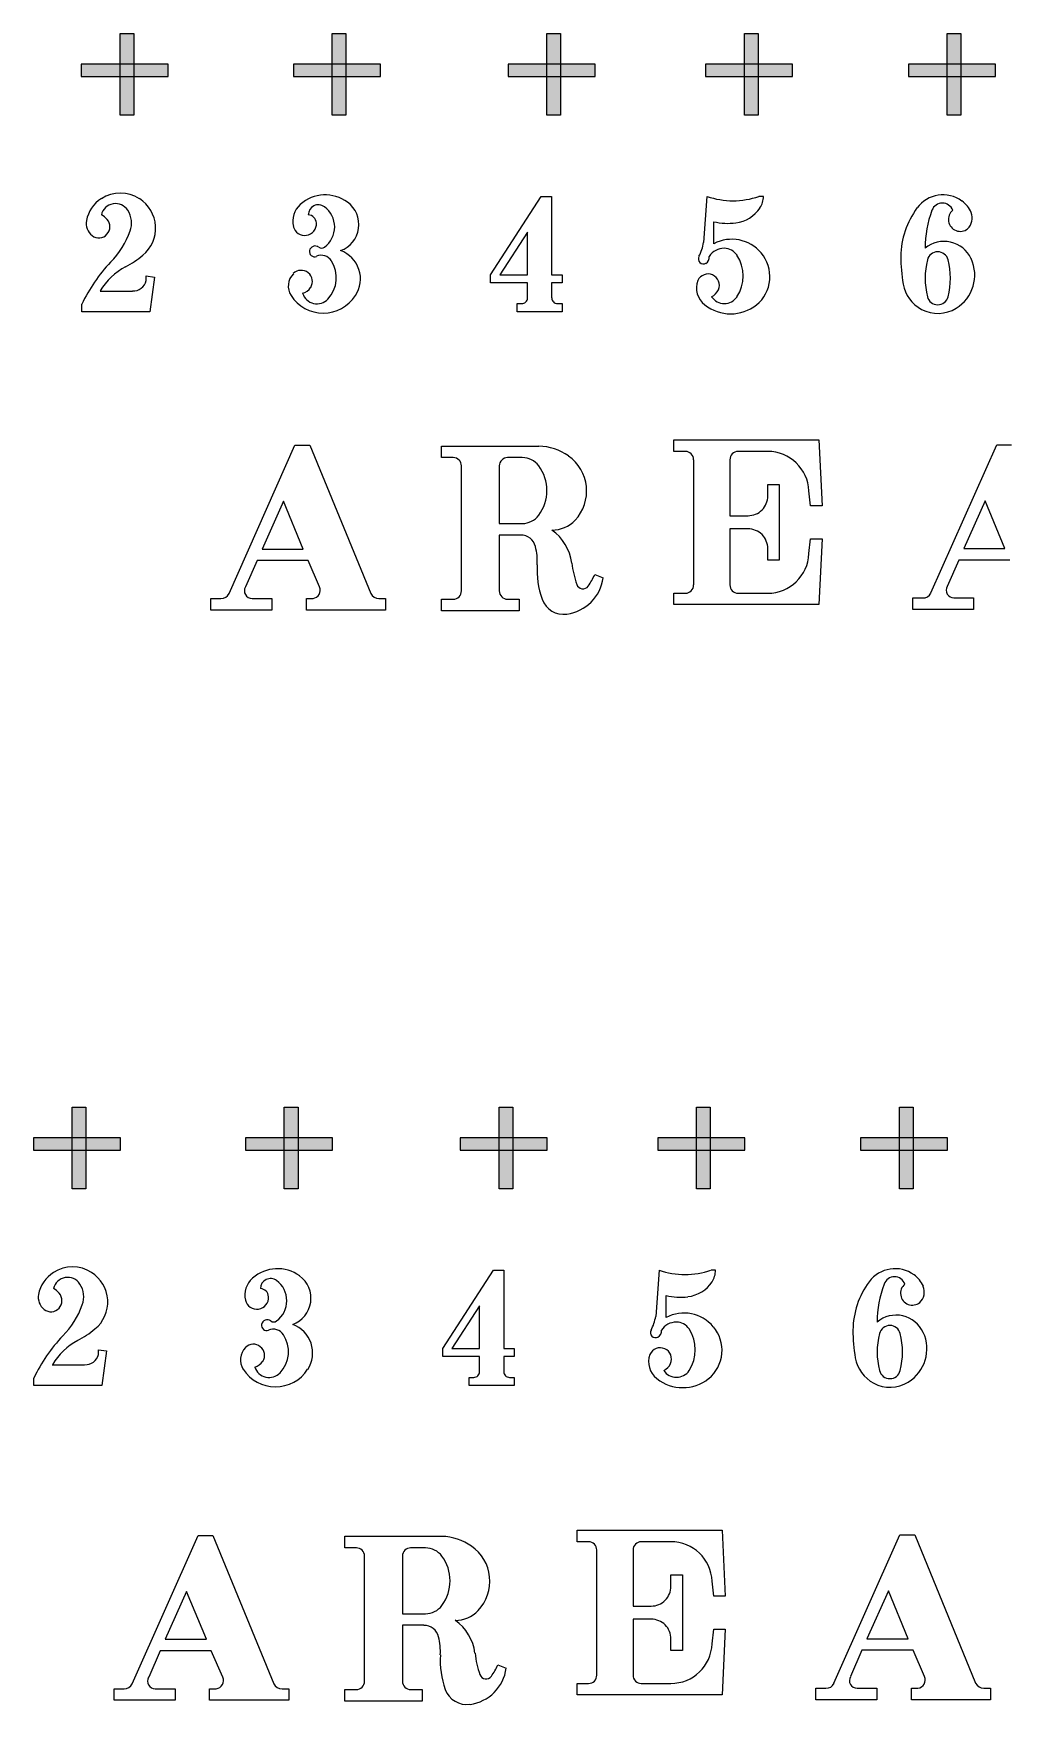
# Model space of a CAD drawing. Extents: x -30826 to 38793, y -30114 to 48793.
# Drawn here: x -2459 to 6405, y -29994 to -14776 of the extents above; entities that cross this region are included whole.
import ezdxf

# ---------------------------------------------------------------- set-up
doc = ezdxf.new("R2010")
doc.units = 13
doc.layers.add('APS_GEOMETRY', color=7, linetype='Continuous')
pattern_1 = [(0, (32853.921, 3325.471), (0, 8.4670712), [6.15787, -2.3092012]), (90, (32853.921, 3325.471), (-8.4670712, 5e-16), [6.15787, -2.3092012])]
pattern_2 = [(0, (34785.878, 3325.471), (0, 8.4670712), [6.15787, -2.3092012]), (90, (34785.878, 3325.471), (-8.4670712, 5e-16), [6.15787, -2.3092012])]
pattern_3 = [(0, (36742.075, 3325.471), (0, 8.4670712), [6.15787, -2.3092012]), (90, (36742.075, 3325.471), (-8.4670712, 5e-16), [6.15787, -2.3092012])]
pattern_4 = [(0, (38541.055, 3325.471), (0, 8.4670712), [6.15787, -2.3092012]), (90, (38541.055, 3325.471), (-8.4670712, 5e-16), [6.15787, -2.3092012])]
pattern_5 = [(0, (40388.517, 3325.471), (0, 8.4670712), [6.15787, -2.3092012]), (90, (40388.517, 3325.471), (-8.4670712, 5e-16), [6.15787, -2.3092012])]
pattern_6 = [(0, (33290.006, 13103.735), (0, 8.4670712), [6.15787, -2.3092012]), (90, (33290.006, 13103.735), (-8.4670712, 5e-16), [6.15787, -2.3092012])]
pattern_7 = [(0, (35221.962, 13103.735), (0, 8.4670712), [6.15787, -2.3092012]), (90, (35221.962, 13103.735), (-8.4670712, 5e-16), [6.15787, -2.3092012])]
pattern_8 = [(0, (37178.159, 13103.735), (0, 8.4670712), [6.15787, -2.3092012]), (90, (37178.159, 13103.735), (-8.4670712, 5e-16), [6.15787, -2.3092012])]
pattern_9 = [(0, (38977.14, 13103.735), (0, 8.4670712), [6.15787, -2.3092012]), (90, (38977.14, 13103.735), (-8.4670712, 5e-16), [6.15787, -2.3092012])]
pattern_10 = [(0, (40824.6015, 13103.735), (0, 8.4670712), [6.15787, -2.3092012]), (90, (40824.6015, 13103.735), (-8.4670712, 5e-16), [6.15787, -2.3092012])]

msp = doc.modelspace()

# ---------------------------------------------------------------- hatches: boundary and pattern name
at = {"true_color": 0xffffff}
h = msp.add_hatch(dxfattribs=at)
h.set_pattern_fill('ANGLE', scale=1.212179)
h.set_pattern_definition(pattern_6)
h.paths.add_polyline_path([(-1231, -15056), (-1545, -15056), (-1545, -15168), (-1231, -15168)])
h.paths.add_polyline_path([(-1545, -15056), (-1670, -15056), (-1670, -15168), (-1545, -15168)])
h.paths.add_polyline_path([(-1670, -15056), (-2023, -15056), (-2023, -15168), (-1670, -15168)])
h.paths.add_polyline_path([(-1545, -15168), (-1670, -15168), (-1670, -15521), (-1545, -15521)])
h.paths.add_polyline_path([(-1545, -14776), (-1670, -14776), (-1670, -15056), (-1545, -15056)])
h = msp.add_hatch(dxfattribs=at)
h.set_pattern_fill('ANGLE', scale=1.212179)
h.set_pattern_definition(pattern_6)
h.paths.add_polyline_path([(-1231, -15056), (-1545, -15056), (-1545, -15168), (-1231, -15168)])
h.paths.add_polyline_path([(-1545, -15056), (-1670, -15056), (-1670, -15168), (-1545, -15168)])
h.paths.add_polyline_path([(-1670, -15056), (-2023, -15056), (-2023, -15168), (-1670, -15168)])
h.paths.add_polyline_path([(-1545, -15168), (-1670, -15168), (-1670, -15521), (-1545, -15521)])
h.paths.add_polyline_path([(-1545, -14776), (-1670, -14776), (-1670, -15056), (-1545, -15056)])
h = msp.add_hatch(dxfattribs=at)
h.set_pattern_fill('ANGLE', scale=1.212179)
h.set_pattern_definition(pattern_7)
h.paths.add_polyline_path([(701, -15056), (387, -15056), (387, -15168), (701, -15168)])
h.paths.add_polyline_path([(387, -15056), (262, -15056), (262, -15168), (387, -15168)])
h.paths.add_polyline_path([(262, -15056), (-91, -15056), (-91, -15168), (262, -15168)])
h.paths.add_polyline_path([(387, -15168), (262, -15168), (262, -15521), (387, -15521)])
h.paths.add_polyline_path([(387, -14776), (262, -14776), (262, -15056), (387, -15056)])
h = msp.add_hatch(dxfattribs=at)
h.set_pattern_fill('ANGLE', scale=1.212179)
h.set_pattern_definition(pattern_7)
h.paths.add_polyline_path([(701, -15056), (387, -15056), (387, -15168), (701, -15168)])
h.paths.add_polyline_path([(387, -15056), (262, -15056), (262, -15168), (387, -15168)])
h.paths.add_polyline_path([(262, -15056), (-91, -15056), (-91, -15168), (262, -15168)])
h.paths.add_polyline_path([(387, -15168), (262, -15168), (262, -15521), (387, -15521)])
h.paths.add_polyline_path([(387, -14776), (262, -14776), (262, -15056), (387, -15056)])
h = msp.add_hatch(dxfattribs=at)
h.set_pattern_fill('ANGLE', scale=1.212179)
h.set_pattern_definition(pattern_8)
h.paths.add_polyline_path([(2657, -15056), (2343, -15056), (2343, -15168), (2657, -15168)])
h.paths.add_polyline_path([(2343, -15056), (2218, -15056), (2218, -15168), (2343, -15168)])
h.paths.add_polyline_path([(2218, -15056), (1865, -15056), (1865, -15168), (2218, -15168)])
h.paths.add_polyline_path([(2343, -15168), (2218, -15168), (2218, -15521), (2343, -15521)])
h.paths.add_polyline_path([(2343, -14776), (2218, -14776), (2218, -15056), (2343, -15056)])
h = msp.add_hatch(dxfattribs=at)
h.set_pattern_fill('ANGLE', scale=1.212179)
h.set_pattern_definition(pattern_8)
h.paths.add_polyline_path([(2657, -15056), (2343, -15056), (2343, -15168), (2657, -15168)])
h.paths.add_polyline_path([(2343, -15056), (2218, -15056), (2218, -15168), (2343, -15168)])
h.paths.add_polyline_path([(2218, -15056), (1865, -15056), (1865, -15168), (2218, -15168)])
h.paths.add_polyline_path([(2343, -15168), (2218, -15168), (2218, -15521), (2343, -15521)])
h.paths.add_polyline_path([(2343, -14776), (2218, -14776), (2218, -15056), (2343, -15056)])
h = msp.add_hatch(dxfattribs=at)
h.set_pattern_fill('ANGLE', scale=1.212179)
h.set_pattern_definition(pattern_9)
h.paths.add_polyline_path([(4456, -15056), (4142, -15056), (4142, -15168), (4456, -15168)])
h.paths.add_polyline_path([(4142, -15056), (4017, -15056), (4017, -15168), (4142, -15168)])
h.paths.add_polyline_path([(4017, -15056), (3664, -15056), (3664, -15168), (4017, -15168)])
h.paths.add_polyline_path([(4142, -15168), (4017, -15168), (4017, -15521), (4142, -15521)])
h.paths.add_polyline_path([(4142, -14776), (4017, -14776), (4017, -15056), (4142, -15056)])
h = msp.add_hatch(dxfattribs=at)
h.set_pattern_fill('ANGLE', scale=1.212179)
h.set_pattern_definition(pattern_9)
h.paths.add_polyline_path([(4456, -15056), (4142, -15056), (4142, -15168), (4456, -15168)])
h.paths.add_polyline_path([(4142, -15056), (4017, -15056), (4017, -15168), (4142, -15168)])
h.paths.add_polyline_path([(4017, -15056), (3664, -15056), (3664, -15168), (4017, -15168)])
h.paths.add_polyline_path([(4142, -15168), (4017, -15168), (4017, -15521), (4142, -15521)])
h.paths.add_polyline_path([(4142, -14776), (4017, -14776), (4017, -15056), (4142, -15056)])
h = msp.add_hatch(dxfattribs=at)
h.set_pattern_fill('ANGLE', scale=1.212179)
h.set_pattern_definition(pattern_10)
h.paths.add_polyline_path([(6304, -15056), (5989, -15056), (5989, -15168), (6304, -15168)])
h.paths.add_polyline_path([(5989, -15056), (5865, -15056), (5865, -15168), (5989, -15168)])
h.paths.add_polyline_path([(5865, -15056), (5512, -15056), (5512, -15168), (5865, -15168)])
h.paths.add_polyline_path([(5989, -15168), (5865, -15168), (5865, -15521), (5989, -15521)])
h.paths.add_polyline_path([(5989, -14776), (5865, -14776), (5865, -15056), (5989, -15056)])
h = msp.add_hatch(dxfattribs=at)
h.set_pattern_fill('ANGLE', scale=1.212179)
h.set_pattern_definition(pattern_10)
h.paths.add_polyline_path([(6304, -15056), (5989, -15056), (5989, -15168), (6304, -15168)])
h.paths.add_polyline_path([(5989, -15056), (5865, -15056), (5865, -15168), (5989, -15168)])
h.paths.add_polyline_path([(5865, -15056), (5512, -15056), (5512, -15168), (5865, -15168)])
h.paths.add_polyline_path([(5989, -15168), (5865, -15168), (5865, -15521), (5989, -15521)])
h.paths.add_polyline_path([(5989, -14776), (5865, -14776), (5865, -15056), (5989, -15056)])
h = msp.add_hatch(dxfattribs=at)
h.set_pattern_fill('ANGLE', scale=1.212179)
h.set_pattern_definition(pattern_1)
h.paths.add_polyline_path([(-1667, -24834), (-1981, -24834), (-1981, -24946), (-1667, -24946)])
h.paths.add_polyline_path([(-1981, -24834), (-2106, -24834), (-2106, -24946), (-1981, -24946)])
h.paths.add_polyline_path([(-2106, -24834), (-2459, -24834), (-2459, -24946), (-2106, -24946)])
h.paths.add_polyline_path([(-1981, -24946), (-2106, -24946), (-2106, -25299), (-1981, -25299)])
h.paths.add_polyline_path([(-1981, -24555), (-2106, -24555), (-2106, -24834), (-1981, -24834)])
h = msp.add_hatch(dxfattribs=at)
h.set_pattern_fill('ANGLE', scale=1.212179)
h.set_pattern_definition(pattern_1)
h.paths.add_polyline_path([(-1667, -24834), (-1981, -24834), (-1981, -24946), (-1667, -24946)])
h.paths.add_polyline_path([(-1981, -24834), (-2106, -24834), (-2106, -24946), (-1981, -24946)])
h.paths.add_polyline_path([(-2106, -24834), (-2459, -24834), (-2459, -24946), (-2106, -24946)])
h.paths.add_polyline_path([(-1981, -24946), (-2106, -24946), (-2106, -25299), (-1981, -25299)])
h.paths.add_polyline_path([(-1981, -24555), (-2106, -24555), (-2106, -24834), (-1981, -24834)])
h = msp.add_hatch(dxfattribs=at)
h.set_pattern_fill('ANGLE', scale=1.212179)
h.set_pattern_definition(pattern_2)
h.paths.add_polyline_path([(265, -24834), (-49, -24834), (-49, -24946), (265, -24946)])
h.paths.add_polyline_path([(-49, -24834), (-174, -24834), (-174, -24946), (-49, -24946)])
h.paths.add_polyline_path([(-174, -24834), (-527, -24834), (-527, -24946), (-174, -24946)])
h.paths.add_polyline_path([(-49, -24946), (-174, -24946), (-174, -25299), (-49, -25299)])
h.paths.add_polyline_path([(-49, -24555), (-174, -24555), (-174, -24834), (-49, -24834)])
h = msp.add_hatch(dxfattribs=at)
h.set_pattern_fill('ANGLE', scale=1.212179)
h.set_pattern_definition(pattern_2)
h.paths.add_polyline_path([(265, -24834), (-49, -24834), (-49, -24946), (265, -24946)])
h.paths.add_polyline_path([(-49, -24834), (-174, -24834), (-174, -24946), (-49, -24946)])
h.paths.add_polyline_path([(-174, -24834), (-527, -24834), (-527, -24946), (-174, -24946)])
h.paths.add_polyline_path([(-49, -24946), (-174, -24946), (-174, -25299), (-49, -25299)])
h.paths.add_polyline_path([(-49, -24555), (-174, -24555), (-174, -24834), (-49, -24834)])
h = msp.add_hatch(dxfattribs=at)
h.set_pattern_fill('ANGLE', scale=1.212179)
h.set_pattern_definition(pattern_3)
h.paths.add_polyline_path([(2221, -24834), (1907, -24834), (1907, -24946), (2221, -24946)])
h.paths.add_polyline_path([(1907, -24834), (1782, -24834), (1782, -24946), (1907, -24946)])
h.paths.add_polyline_path([(1782, -24834), (1429, -24834), (1429, -24946), (1782, -24946)])
h.paths.add_polyline_path([(1907, -24946), (1782, -24946), (1782, -25299), (1907, -25299)])
h.paths.add_polyline_path([(1907, -24555), (1782, -24555), (1782, -24834), (1907, -24834)])
h = msp.add_hatch(dxfattribs=at)
h.set_pattern_fill('ANGLE', scale=1.212179)
h.set_pattern_definition(pattern_3)
h.paths.add_polyline_path([(2221, -24834), (1907, -24834), (1907, -24946), (2221, -24946)])
h.paths.add_polyline_path([(1907, -24834), (1782, -24834), (1782, -24946), (1907, -24946)])
h.paths.add_polyline_path([(1782, -24834), (1429, -24834), (1429, -24946), (1782, -24946)])
h.paths.add_polyline_path([(1907, -24946), (1782, -24946), (1782, -25299), (1907, -25299)])
h.paths.add_polyline_path([(1907, -24555), (1782, -24555), (1782, -24834), (1907, -24834)])
h = msp.add_hatch(dxfattribs=at)
h.set_pattern_fill('ANGLE', scale=1.212179)
h.set_pattern_definition(pattern_4)
h.paths.add_polyline_path([(4020, -24834), (3706, -24834), (3706, -24946), (4020, -24946)])
h.paths.add_polyline_path([(3706, -24834), (3581, -24834), (3581, -24946), (3706, -24946)])
h.paths.add_polyline_path([(3581, -24834), (3228, -24834), (3228, -24946), (3581, -24946)])
h.paths.add_polyline_path([(3706, -24946), (3581, -24946), (3581, -25299), (3706, -25299)])
h.paths.add_polyline_path([(3706, -24555), (3581, -24555), (3581, -24834), (3706, -24834)])
h = msp.add_hatch(dxfattribs=at)
h.set_pattern_fill('ANGLE', scale=1.212179)
h.set_pattern_definition(pattern_4)
h.paths.add_polyline_path([(4020, -24834), (3706, -24834), (3706, -24946), (4020, -24946)])
h.paths.add_polyline_path([(3706, -24834), (3581, -24834), (3581, -24946), (3706, -24946)])
h.paths.add_polyline_path([(3581, -24834), (3228, -24834), (3228, -24946), (3581, -24946)])
h.paths.add_polyline_path([(3706, -24946), (3581, -24946), (3581, -25299), (3706, -25299)])
h.paths.add_polyline_path([(3706, -24555), (3581, -24555), (3581, -24834), (3706, -24834)])
h = msp.add_hatch(dxfattribs=at)
h.set_pattern_fill('ANGLE', scale=1.212179)
h.set_pattern_definition(pattern_5)
h.paths.add_polyline_path([(5868, -24834), (5553, -24834), (5553, -24946), (5868, -24946)])
h.paths.add_polyline_path([(5553, -24834), (5429, -24834), (5429, -24946), (5553, -24946)])
h.paths.add_polyline_path([(5429, -24834), (5075, -24834), (5075, -24946), (5429, -24946)])
h.paths.add_polyline_path([(5553, -24946), (5429, -24946), (5429, -25299), (5553, -25299)])
h.paths.add_polyline_path([(5553, -24555), (5429, -24555), (5429, -24834), (5553, -24834)])
h = msp.add_hatch(dxfattribs=at)
h.set_pattern_fill('ANGLE', scale=1.212179)
h.set_pattern_definition(pattern_5)
h.paths.add_polyline_path([(5868, -24834), (5553, -24834), (5553, -24946), (5868, -24946)])
h.paths.add_polyline_path([(5553, -24834), (5429, -24834), (5429, -24946), (5553, -24946)])
h.paths.add_polyline_path([(5429, -24834), (5075, -24834), (5075, -24946), (5429, -24946)])
h.paths.add_polyline_path([(5553, -24946), (5429, -24946), (5429, -25299), (5553, -25299)])
h.paths.add_polyline_path([(5553, -24555), (5429, -24555), (5429, -24834), (5553, -24834)])

# ---------------------------------------------------------------- linework, layer by layer
for points in [[(-1670, -14776), (-1545, -14776), (-1545, -15521), (-1670, -15521)], [(-1670, -14776), (-1545, -14776), (-1545, -15521), (-1670, -15521)], [(262, -14776), (387, -14776), (387, -15521), (262, -15521)], [(262, -14776), (387, -14776), (387, -15521), (262, -15521)], [(2218, -14776), (2343, -14776), (2343, -15521), (2218, -15521)], [(2218, -14776), (2343, -14776), (2343, -15521), (2218, -15521)], [(4017, -14776), (4142, -14776), (4142, -15521), (4017, -15521)], [(4017, -14776), (4142, -14776), (4142, -15521), (4017, -15521)], [(5865, -14776), (5989, -14776), (5989, -15521), (5865, -15521)], [(5865, -14776), (5989, -14776), (5989, -15521), (5865, -15521)], [(-2023, -15168), (-1231, -15168), (-1231, -15056), (-2023, -15056)], [(-2023, -15168), (-1231, -15168), (-1231, -15056), (-2023, -15056)], [(-91, -15168), (701, -15168), (701, -15056), (-91, -15056)], [(-91, -15168), (701, -15168), (701, -15056), (-91, -15056)], [(1865, -15168), (2657, -15168), (2657, -15056), (1865, -15056)], [(1865, -15168), (2657, -15168), (2657, -15056), (1865, -15056)], [(3664, -15168), (4456, -15168), (4456, -15056), (3664, -15056)], [(3664, -15168), (4456, -15168), (4456, -15056), (3664, -15056)], [(5512, -15168), (6304, -15168), (6304, -15056), (5512, -15056)], [(5512, -15168), (6304, -15168), (6304, -15056), (5512, -15056)], [(-2106, -24555), (-1981, -24555), (-1981, -25299), (-2106, -25299)], [(-2106, -24555), (-1981, -24555), (-1981, -25299), (-2106, -25299)], [(-174, -24555), (-49, -24555), (-49, -25299), (-174, -25299)], [(-174, -24555), (-49, -24555), (-49, -25299), (-174, -25299)], [(1782, -24555), (1907, -24555), (1907, -25299), (1782, -25299)], [(1782, -24555), (1907, -24555), (1907, -25299), (1782, -25299)], [(3581, -24555), (3706, -24555), (3706, -25299), (3581, -25299)], [(3581, -24555), (3706, -24555), (3706, -25299), (3581, -25299)], [(5429, -24555), (5553, -24555), (5553, -25299), (5429, -25299)], [(5429, -24555), (5553, -24555), (5553, -25299), (5429, -25299)], [(-2459, -24946), (-1667, -24946), (-1667, -24834), (-2459, -24834)], [(-2459, -24946), (-1667, -24946), (-1667, -24834), (-2459, -24834)], [(-527, -24946), (265, -24946), (265, -24834), (-527, -24834)], [(-527, -24946), (265, -24946), (265, -24834), (-527, -24834)], [(1429, -24946), (2221, -24946), (2221, -24834), (1429, -24834)], [(1429, -24946), (2221, -24946), (2221, -24834), (1429, -24834)], [(3228, -24946), (4020, -24946), (4020, -24834), (3228, -24834)], [(3228, -24946), (4020, -24946), (4020, -24834), (3228, -24834)], [(5075, -24946), (5868, -24946), (5868, -24834), (5075, -24834)], [(5075, -24946), (5868, -24946), (5868, -24834), (5075, -24834)]]:
    msp.add_lwpolyline(points, close=True)
at = {"layer": 'APS_GEOMETRY', "ltscale": 1000}
for p, q in [((1705, -16975), (2167, -16261)), ((2167, -16261), (2261, -16261)), ((2261, -16261), (2261, -16975)), ((3676, -16261), (3645, -16681)), ((4191, -16261), (4149, -16261)), ((2041, -16586), (1789, -16975)), ((2041, -16975), (2041, -16586)), ((3739, -16691), (3739, -16492)), ((-1431, -17027), (-1431, -16985)), ((-1431, -16985), (-1357, -16996)), ((-1357, -16996), (-1399, -17311)), ((1705, -17048), (1705, -16975)), ((1789, -16975), (2041, -16975)), ((2261, -16975), (2356, -16975)), ((2356, -16975), (2356, -17048)), ((-1851, -17122), (-1557, -17122)), ((2041, -17048), (1705, -17048)), ((2041, -17185), (2041, -17048)), ((2356, -17048), (2261, -17048)), ((2261, -17048), (2261, -17185)), ((-2019, -17311), (-2019, -17243)), ((-1399, -17311), (-2019, -17311)), ((1946, -17311), (1946, -17237)), ((1946, -17237), (1988, -17237)), ((2356, -17311), (1946, -17311)), ((2314, -17237), (2356, -17237)), ((2356, -17237), (2356, -17311)), ((-677, -19877, -100000000), (-77, -18527, -100000000)), ((-77, -18527, -100000000), (58, -18527, -100000000)), ((58, -18527, -100000000), (613, -19877, -100000000)), ((1259, -18639), (1259, -18534)), ((1259, -18534), (2144, -18534)), ((3375, -18583, -100000000), (3375, -18478, -100000000)), ((3375, -18478, -100000000), (4695, -18478, -100000000)), ((4695, -18478, -100000000), (4725, -19078, -100000000)), ((5715, -19872, -100000000), (6315, -18522, -100000000)), ((6315, -18522, -100000000), (6450, -18522, -100000000)), ((1364, -18639), (1259, -18639)), ((1439, -19854), (1439, -18714)), ((1784, -18714), (1784, -19239)), ((1994, -18639), (1859, -18639)), ((3480, -18583, -100000000), (3375, -18583, -100000000)), ((3555, -19798, -100000000), (3555, -18658, -100000000)), ((3885, -18658, -100000000), (3885, -19168, -100000000)), ((4230, -18583, -100000000), (3960, -18583, -100000000)), ((4230, -18988, -100000000), (4230, -18883, -100000000)), ((4230, -18883, -100000000), (4335, -18883, -100000000)), ((4335, -18883, -100000000), (4335, -19573, -100000000)), ((4620, -19078, -100000000), (4605, -18943, -100000000)), ((-182, -19037, -100000000), (-377, -19472, -100000000)), ((-2, -19472, -100000000), (-182, -19037, -100000000)), ((3885, -19168, -100000000), (4050, -19168, -100000000)), ((4725, -19078, -100000000), (4620, -19078, -100000000)), ((6210, -19032, -100000000), (6015, -19467, -100000000)), ((6390, -19467, -100000000), (6210, -19032, -100000000)), ((1784, -19239), (1994, -19239)), ((4050, -19288, -100000000), (3885, -19288, -100000000)), ((3885, -19288, -100000000), (3885, -19798, -100000000)), ((-377, -19472, -100000000), (-2, -19472, -100000000)), ((1979, -19344), (1784, -19344)), ((1784, -19344), (1784, -19854)), ((4230, -19573, -100000000), (4230, -19468, -100000000)), ((4605, -19513, -100000000), (4620, -19378, -100000000)), ((4620, -19378, -100000000), (4725, -19378, -100000000)), ((4725, -19378, -100000000), (4695, -19978, -100000000)), ((6015, -19467, -100000000), (6390, -19467, -100000000)), ((-422, -19577, -100000000), (-527, -19817, -100000000)), ((43, -19577, -100000000), (-422, -19577, -100000000)), ((148, -19817, -100000000), (43, -19577, -100000000)), ((4335, -19573, -100000000), (4230, -19573, -100000000)), ((5970, -19572, -100000000), (5865, -19812, -100000000)), ((6435, -19572, -100000000), (5970, -19572, -100000000)), ((2654, -19704), (2729, -19734)), ((-842, -20027, -100000000), (-842, -19922, -100000000)), ((-842, -19922, -100000000), (-752, -19922, -100000000)), ((-467, -19922, -100000000), (-287, -19922, -100000000)), ((-287, -19922, -100000000), (-287, -20027, -100000000)), ((28, -20027, -100000000), (28, -19922, -100000000)), ((28, -19922, -100000000), (88, -19922, -100000000)), ((688, -19922, -100000000), (748, -19922, -100000000)), ((748, -19922, -100000000), (748, -20027, -100000000)), ((1259, -20034), (1259, -19929)), ((1259, -19929), (1364, -19929)), ((1859, -19929), (1964, -19929)), ((1964, -19929), (1964, -20034)), ((3375, -19978, -100000000), (3375, -19873, -100000000)), ((3375, -19873, -100000000), (3480, -19873, -100000000)), ((3960, -19873, -100000000), (4230, -19873, -100000000)), ((5550, -20022, -100000000), (5550, -19917, -100000000)), ((5550, -19917, -100000000), (5640, -19917, -100000000)), ((5925, -19917, -100000000), (6105, -19917, -100000000)), ((6105, -19917, -100000000), (6105, -20022, -100000000)), ((-287, -20027, -100000000), (-842, -20027, -100000000)), ((748, -20027, -100000000), (28, -20027, -100000000)), ((1964, -20034), (1259, -20034)), ((4695, -19978, -100000000), (3375, -19978, -100000000)), ((6105, -20022, -100000000), (5550, -20022, -100000000)), ((1269, -26753), (1731, -26039)), ((1731, -26039), (1825, -26039)), ((1825, -26039), (1825, -26753)), ((3240, -26039), (3209, -26459)), ((3755, -26039), (3713, -26039)), ((3303, -26469), (3303, -26270)), ((1605, -26364), (1353, -26753)), ((1605, -26753), (1605, -26364)), ((-1867, -26805), (-1867, -26763)), ((-1867, -26763), (-1793, -26774)), ((-1793, -26774), (-1835, -27089)), ((1269, -26826), (1269, -26753)), ((1353, -26753), (1605, -26753)), ((1825, -26753), (1920, -26753)), ((1920, -26753), (1920, -26826)), ((-2287, -26900), (-1993, -26900)), ((1605, -26826), (1269, -26826)), ((1605, -26963), (1605, -26826)), ((1920, -26826), (1825, -26826)), ((1825, -26826), (1825, -26963)), ((-2455, -27089), (-2455, -27021)), ((1510, -27089), (1510, -27015)), ((1510, -27015), (1552, -27015)), ((1878, -27015), (1920, -27015)), ((1920, -27015), (1920, -27089)), ((-1835, -27089), (-2455, -27089)), ((1920, -27089), (1510, -27089)), ((-1559, -29805, -100000000), (-959, -28455, -100000000)), ((-959, -28455, -100000000), (-824, -28455, -100000000)), ((-824, -28455, -100000000), (-269, -29805, -100000000)), ((2493, -28512, -100000000), (2493, -28407, -100000000)), ((2493, -28407, -100000000), (3813, -28407, -100000000)), ((3813, -28407, -100000000), (3843, -29007, -100000000)), ((4833, -29800, -100000000), (5433, -28450, -100000000)), ((5433, -28450, -100000000), (5568, -28450, -100000000)), ((5568, -28450, -100000000), (6123, -29800, -100000000)), ((377, -28567), (377, -28462)), ((377, -28462), (1262, -28462)), ((482, -28567), (377, -28567)), ((1112, -28567), (977, -28567)), ((2598, -28512, -100000000), (2493, -28512, -100000000)), ((2673, -29727, -100000000), (2673, -28587, -100000000)), ((3003, -28587, -100000000), (3003, -29097, -100000000)), ((3348, -28512, -100000000), (3078, -28512, -100000000)), ((557, -29782), (557, -28642)), ((902, -28642), (902, -29167)), ((3348, -28917, -100000000), (3348, -28812, -100000000)), ((3348, -28812, -100000000), (3453, -28812, -100000000)), ((3453, -28812, -100000000), (3453, -29502, -100000000)), ((3738, -29007, -100000000), (3723, -28872, -100000000)), ((-1064, -28965, -100000000), (-1259, -29400, -100000000)), ((-884, -29400, -100000000), (-1064, -28965, -100000000)), ((3843, -29007, -100000000), (3738, -29007, -100000000)), ((5328, -28960, -100000000), (5133, -29395, -100000000)), ((5508, -29395, -100000000), (5328, -28960, -100000000)), ((902, -29167), (1112, -29167)), ((3003, -29097, -100000000), (3168, -29097, -100000000)), ((3168, -29217, -100000000), (3003, -29217, -100000000)), ((3003, -29217, -100000000), (3003, -29727, -100000000)), ((1097, -29272), (902, -29272)), ((902, -29272), (902, -29782)), ((3723, -29442, -100000000), (3738, -29307, -100000000)), ((3738, -29307, -100000000), (3843, -29307, -100000000)), ((3843, -29307, -100000000), (3813, -29907, -100000000)), ((-1304, -29505, -100000000), (-1409, -29745, -100000000)), ((-839, -29505, -100000000), (-1304, -29505, -100000000)), ((-1259, -29400, -100000000), (-884, -29400, -100000000)), ((-734, -29745, -100000000), (-839, -29505, -100000000)), ((3348, -29502, -100000000), (3348, -29397, -100000000)), ((3453, -29502, -100000000), (3348, -29502, -100000000)), ((5088, -29500, -100000000), (4983, -29740, -100000000)), ((5553, -29500, -100000000), (5088, -29500, -100000000)), ((5133, -29395, -100000000), (5508, -29395, -100000000)), ((5658, -29740, -100000000), (5553, -29500, -100000000)), ((1772, -29632), (1847, -29662)), ((2493, -29907, -100000000), (2493, -29802, -100000000)), ((2493, -29802, -100000000), (2598, -29802, -100000000)), ((3078, -29802, -100000000), (3348, -29802, -100000000)), ((-1724, -29955, -100000000), (-1724, -29850, -100000000)), ((-1724, -29850, -100000000), (-1634, -29850, -100000000)), ((-1169, -29955, -100000000), (-1724, -29955, -100000000)), ((-1349, -29850, -100000000), (-1169, -29850, -100000000)), ((-1169, -29850, -100000000), (-1169, -29955, -100000000)), ((-854, -29955, -100000000), (-854, -29850, -100000000)), ((-854, -29850, -100000000), (-794, -29850, -100000000)), ((-134, -29955, -100000000), (-854, -29955, -100000000)), ((-194, -29850, -100000000), (-134, -29850, -100000000)), ((-134, -29850, -100000000), (-134, -29955, -100000000)), ((377, -29962), (377, -29857)), ((377, -29857), (482, -29857)), ((1082, -29962), (377, -29962)), ((977, -29857), (1082, -29857)), ((1082, -29857), (1082, -29962)), ((3813, -29907, -100000000), (2493, -29907, -100000000)), ((4668, -29950, -100000000), (4668, -29845, -100000000)), ((4668, -29845, -100000000), (4758, -29845, -100000000)), ((5223, -29950, -100000000), (4668, -29950, -100000000)), ((5043, -29845, -100000000), (5223, -29845, -100000000)), ((5223, -29845, -100000000), (5223, -29950, -100000000)), ((5538, -29950, -100000000), (5538, -29845, -100000000)), ((5538, -29845, -100000000), (5598, -29845, -100000000)), ((6258, -29950, -100000000), (5538, -29950, -100000000)), ((6198, -29845, -100000000), (6258, -29845, -100000000)), ((6258, -29845, -100000000), (6258, -29950, -100000000))]:
    msp.add_line(p, q, dxfattribs=at)
for centre, radius, start, end in [((-1675, -16541), 308, 122.4778, 168.7585), ((-1667, -16554), 323, 57.5159, 122.4861), ((-1664, -16550), 318, 309.2954, 57.7117), ((200, -16589), 342, 53.7708, 131.8132), ((3913, -15566), 734, 251.2211, 288.7777), ((4003, -16262), 187, 326.281, 0.3156), ((5826, -16542), 295, 54.2129, 143.2789), ((-1711, -16459), 133, 32.8971, 166.8312), ((-1934, -16600), 196, 41.4311, 61.2341), ((-1777, -16502), 212, 339.7593, 32.9212), ((107, -16487), 204, 131.6561, 193.2898), ((137, -16429), 92.1, 53.456, 179.6753), ((40, -16507), 78.6, 3.5851, 86.4052), ((56, -16539), 229, 306.5093, 53.4905), ((252, -16517), 253, 290.0746, 53.6638), ((3902, -16196), 308, 276.8946, 326.626), ((6198, -16814), 756, 143.6671, 179.4651), ((6686, -16740), 1024, 159.7935, 179.5949), ((5820, -16422), 101, 20.5623, 159.436), ((5983, -16471), 108, 129.0946, 309.0946), ((5848, -16509), 256, 23.4103, 53.9084), ((5961, -16459), 131, 312.9406, 22.8714), ((-1840, -16507), 139, 169.3831, 232.6883), ((-1863, -16537), 101, 232.83, 41.4123), ((-2302, -16317), 769, 315.223, 340.3853), ((12, -16509), 107, 193.2578, 3.8034), ((3869, -15925), 581, 257.0875, 276.8888), ((5983, -16471), 108, 309.0946410000385, 309.0946429998226), ((107, -16765), 53.1, 52.8446, 168.2719), ((166, -16687), 44, 233.3907, 306.5921), ((3263, -16623), 386, 331.663, 351.464), ((3831, -16892), 159, 89.1721, 147.4334), ((3903, -16999), 348, 39.9377, 117.9798), ((3831, -16876), 143, 33.9535, 88.824), ((5836, -16940), 270, 24.551, 130.0882), ((-651, -17898), 1517, 136.7663, 154.4031), ((-2095, -16017), 1004, 298.2781, 309.0976), ((101, -16764), 46.2, 167.7312, 292.6446), ((162, -16909), 112, 33.0769, 112.7216), ((19, -17002), 281, 316.5861, 33.022), ((243, -17014), 277, 327.1248, 69.7475), ((3644, -16829), 46.4, 151.4036, 298.5935), ((3636, -16816), 61.5, 298.4677, 8.4017), ((3662, -16985), 344, 326.6842, 33.3155), ((3915, -16991), 334, 309.6171, 40.2247), ((6783, -16822), 1341, 179.354, 190.1733), ((6340, -17006), 677, 165.639, 194.361), ((5778, -16862), 97.5, 14.1267, 165.8733), ((5216, -17006), 677, 345.6392, 14.3612), ((5758, -16976), 357, 301.7716, 24.5865), ((-1331, -17435), 607, 118.4204, 148.9166), ((-1552, -16997), 125, 267.8483, 345.8915), ((21, -17077), 159, 134.9731, 213.0136), ((-20, -17036), 102, 327.9947, 134.6889), ((3772, -17095), 192, 159.3478, 232.545), ((3686, -17070), 103, 336.5804, 155.4953), ((181, -16973), 350, 212.9674, 327.0321), ((-35, -17027), 119, 283.2657, 327.8129), ((124, -17100), 138, 198.0954, 316.2961), ((1989, -17185), 52.2, 269.6962, 0.3038), ((2314, -17185), 52.2, 179.7005, 270.3046), ((3652, -17045), 145, 297.1011, 332.8989), ((3834, -17097), 139, 213.6642, 326.3321), ((5778, -17006), 319, 189.4445, 242.6087), ((5778, -17150), 97.5, 194.1252, 345.8748), ((3892, -16948), 382, 231.782, 308.2179), ((5779, -17011), 315, 241.9351, 301.8855), ((2124, -19046), 512, 55.4326, 87.6997), ((1365, -18714), 74.6, 359.7005, 90.3046), ((1859, -18714), 74.6, 89.6962, 180.3038), ((1994, -18826), 187, 36.8542, 90.016), ((1841, -18939), 377, 323.4016, 36.5992), ((2191, -18943), 389, 316.7635, 54.9493), ((3480, -18658, -100000000), 74.6, 359.7005, 90.3046), ((3959, -18658, -100000000), 74.6, 89.7005, 180.3046), ((4229, -18959, -100000000), 376, 2.4111, 89.9279), ((4051, -18989, -100000000), 179, 269.6976, 0.3046), ((1994, -19052), 187, 269.9817, 323.1466), ((2264, -19008), 291, 270.0584, 316.3385), ((2017, -19651), 430, 6.9601, 54.9681), ((4051, -19467, -100000000), 179, 359.6976, 90.3046), ((1980, -19482), 138, 13.9112, 90.3447), ((1601, -19579), 529, 356.1892, 14.1987), ((2913, -19663), 785, 176.4415, 199.8193), ((3349, -19493), 910, 186.6841, 199.3036), ((4229, -19498, -100000000), 376, 270.0732, 357.5892), ((2349, -19683), 384, 277.5887, 352.4102), ((2070, -19440), 641, 324.8435, 335.6627), ((-747, -19846, -100000000), 76.3, 265.999, 335.9285), ((-468, -19852, -100000000), 69.5, 149.298, 270.1958), ((79, -19847, -100000000), 75.2, 276.7681, 23.745), ((688, -19836, -100000000), 85.4, 208.2196, 269.8559), ((1365, -19854), 74.6, 269.6962, 0.3038), ((1859, -19854), 74.6, 179.7005, 270.3046), ((2370, -19858), 208, 200.0155, 278.0566), ((2546, -19774), 59.8, 199.3956, 324.3413), ((3480, -19799, -100000000), 74.6, 269.6962, 0.3038), ((3959, -19799, -100000000), 74.6, 179.7005, 270.3046), ((5645, -19841, -100000000), 76.3, 265.999, 335.9285), ((5925, -19847, -100000000), 69.5, 149.298, 270.1958), ((-2103, -26332), 323, 57.5159, 122.4861), ((-2111, -26319), 308, 122.4778, 168.7585), ((-2147, -26237), 133, 32.8971, 166.8312), ((-2213, -26280), 212, 339.7593, 32.9212), ((-2100, -26328), 318, 309.2954, 57.7117), ((-329, -26265), 204, 131.6561, 193.2898), ((-236, -26367), 342, 53.7708, 131.8132), ((-299, -26207), 92.1, 53.456, 179.6753), ((-380, -26317), 229, 306.5093, 53.4905), ((-184, -26295), 253, 290.0746, 53.6638), ((3476, -25344), 734, 251.2211, 288.7777), ((3466, -25974), 308, 276.8946, 326.626), ((3567, -26040), 187, 326.281, 0.3156), ((5762, -26592), 756, 143.6671, 179.4651), ((5390, -26320), 295, 54.2129, 143.2789), ((6250, -26519), 1024, 159.7935, 179.5949), ((5384, -26200), 101, 20.5623, 159.436), ((5547, -26249), 108, 129.0946, 309.0946), ((5412, -26287), 256, 23.4103, 53.9084), ((-2276, -26285), 139, 169.3831, 232.6883), ((-2300, -26316), 101, 232.83, 41.4123), ((-2371, -26378), 196, 41.4311, 61.2341), ((-424, -26287), 107, 193.2578, 3.8034), ((-396, -26285), 78.6, 3.5851, 86.4052), ((3433, -25704), 581, 257.0875, 276.8888), ((5525, -26237), 131, 312.9406, 22.8714), ((-2738, -26096), 769, 315.223, 340.3853), ((2827, -26402), 386, 331.663, 351.464), ((3467, -26777), 348, 39.9377, 117.9798), ((5400, -26718), 270, 24.551, 130.0882), ((5547, -26249), 108, 309.0946410000615, 309.0946429998358), ((-2532, -25795), 1004, 298.2781, 309.0976), ((-335, -26542), 46.2, 167.7312, 292.6446), ((-329, -26543), 53.1, 52.8446, 168.2719), ((-275, -26688), 112, 33.0769, 112.7216), ((-270, -26466), 44, 233.3907, 306.5921), ((-417, -26780), 281, 316.5861, 33.022), ((-193, -26792), 277, 327.1248, 69.7475), ((3207, -26607), 46.4, 151.4036, 298.5935), ((3200, -26594), 61.5, 298.4677, 8.4017), ((3395, -26671), 159, 89.1721, 147.4334), ((3395, -26654), 143, 33.9535, 88.824), ((3226, -26763), 344, 326.6842, 33.3155), ((3479, -26769), 334, 309.6171, 40.2247), ((6347, -26600), 1341, 179.354, 190.1733), ((5903, -26784), 677, 165.639, 194.361), ((5342, -26640), 97.5, 14.1267, 165.8733), ((4780, -26784), 677, 345.6392, 14.3612), ((5322, -26754), 357, 301.7716, 24.5865), ((-1087, -27676), 1517, 136.7663, 154.4031), ((-1767, -27213), 607, 118.4204, 148.9166), ((-415, -26855), 159, 134.9731, 213.0136), ((-456, -26815), 102, 327.9947, 134.6889), ((3250, -26848), 103, 336.5804, 155.4953), ((-1988, -26775), 125, 267.8483, 345.8915), ((-471, -26805), 119, 283.2657, 327.8129), ((-312, -26878), 138, 198.0954, 316.2961), ((3336, -26873), 192, 159.3478, 232.545), ((3216, -26823), 145, 297.1011, 332.8989), ((5342, -26784), 319, 189.4445, 242.6087), ((-255, -26751), 350, 212.9674, 327.0321), ((1553, -26963), 52.2, 269.6962, 0.3038), ((1877, -26963), 52.2, 179.7005, 270.3046), ((3455, -26726), 382, 231.782, 308.2179), ((3398, -26875), 139, 213.6642, 326.3321), ((5343, -26790), 315, 241.9351, 301.8855), ((5342, -26929), 97.5, 194.1252, 345.8748), ((483, -28642), 74.6, 359.7005, 90.3046), ((977, -28642), 74.6, 89.6962, 180.3038), ((1112, -28755), 187, 36.8542, 90.016), ((1242, -28974), 512, 55.4326, 87.6997), ((1309, -28871), 389, 316.7635, 54.9493), ((2598, -28586, -100000000), 74.6, 359.7005, 90.3046), ((3077, -28586, -100000000), 74.6, 89.7005, 180.3046), ((3347, -28887, -100000000), 376, 2.4111, 89.9279), ((959, -28867), 377, 323.4016, 36.5992), ((3169, -28918, -100000000), 179, 269.6976, 0.3046), ((1112, -28980), 187, 269.9817, 323.1466), ((1382, -28937), 291, 270.0584, 316.3385), ((3169, -29396, -100000000), 179, 359.6976, 90.3046), ((1098, -29411), 138, 13.9112, 90.3447), ((1136, -29579), 430, 6.9601, 54.9681), ((719, -29507), 529, 356.1892, 14.1987), ((3347, -29426, -100000000), 376, 270.0732, 357.5892), ((2031, -29591), 785, 176.4415, 199.8193), ((1467, -29612), 384, 277.5887, 352.4102), ((2467, -29421), 910, 186.6841, 199.3036), ((1188, -29368), 641, 324.8435, 335.6627), ((-1629, -29774, -100000000), 76.3, 265.999, 335.9285), ((-1350, -29781, -100000000), 69.5, 149.298, 270.1958), ((-803, -29775, -100000000), 75.2, 276.7681, 23.745), ((-194, -29765, -100000000), 85.4, 208.2196, 269.8559), ((483, -29783), 74.6, 269.6962, 0.3038), ((977, -29783), 74.6, 179.7005, 270.3046), ((1664, -29702), 59.8, 199.3956, 324.3413), ((2598, -29727, -100000000), 74.6, 269.6962, 0.3038), ((3077, -29727, -100000000), 74.6, 179.7005, 270.3046), ((4764, -29769, -100000000), 76.3, 265.999, 335.9285), ((5043, -29776, -100000000), 69.5, 149.298, 270.1958), ((5589, -29770, -100000000), 75.2, 276.7681, 23.745), ((6198, -29760, -100000000), 85.4, 208.2196, 269.8559), ((1488, -29786), 208, 200.0155, 278.0566)]:
    msp.add_arc(centre, radius, start, end, dxfattribs=at)

doc.saveas('drawing.dxf')
